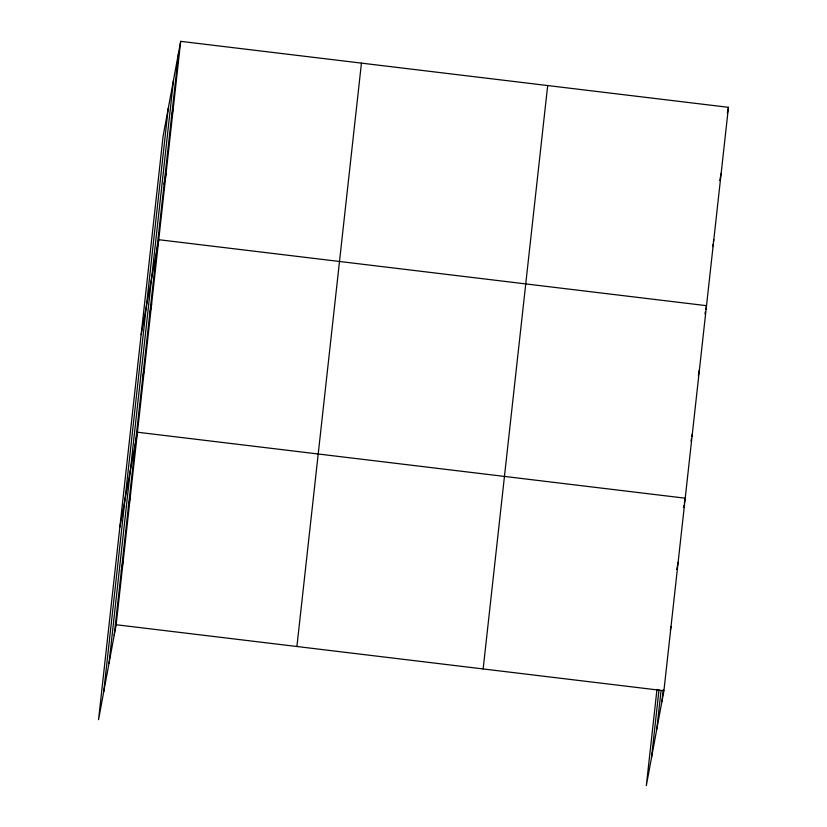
<?xml version="1.0" encoding="UTF-8"?>
<svg xmlns="http://www.w3.org/2000/svg" width="827" height="827" viewBox="0 0 827 827"><rect width="100%" height="100%" fill="white"/><g stroke="black" fill="none" stroke-linecap="round" stroke-linejoin="round"><path stroke-width="1.24" d="M103.706 691.848L168.243 108.461M109.019 663.182L173.556 79.795M114.178 635.353L178.715 51.967M180.679 41.35L163.084 136.279L98.547 719.676L116.152 624.736L180.679 41.35L728.453 107.324L663.916 690.721L646.321 785.65L656.969 689.387M296.914 646.507L361.44 63.121M483.154 668.94L547.681 85.553M651.48 757.821L659.005 689.801M656.793 729.156L661.052 690.659M661.951 701.337L663.223 689.78M171.396 118.085L173.37 107.469M164.087 184.204L166.051 173.587M141.148 334.635L158.743 239.706L706.506 305.68L705.855 309.215M149.677 314.498L151.641 303.871M142.575 378.663L144.539 368.046M119.853 527.15L137.447 432.221L685.211 498.195L684.332 502.919M128.371 507.013L130.346 496.396M121.28 571.188L123.244 560.561M727.357 113.227L728.453 107.324M719.821 180.524L721.134 173.443M712.512 246.642L712.946 244.285M713.381 241.918L713.825 239.561M704.976 313.94L705.41 311.583M698.319 375.758L699.404 369.855M691 441.101L691.434 438.744M691.868 436.387L692.313 434.03M683.464 507.633L683.898 505.276M676.796 569.452L678.109 562.37M670.356 630.081L671.017 626.546M116.152 624.736L663.916 690.721"/></g></svg>
